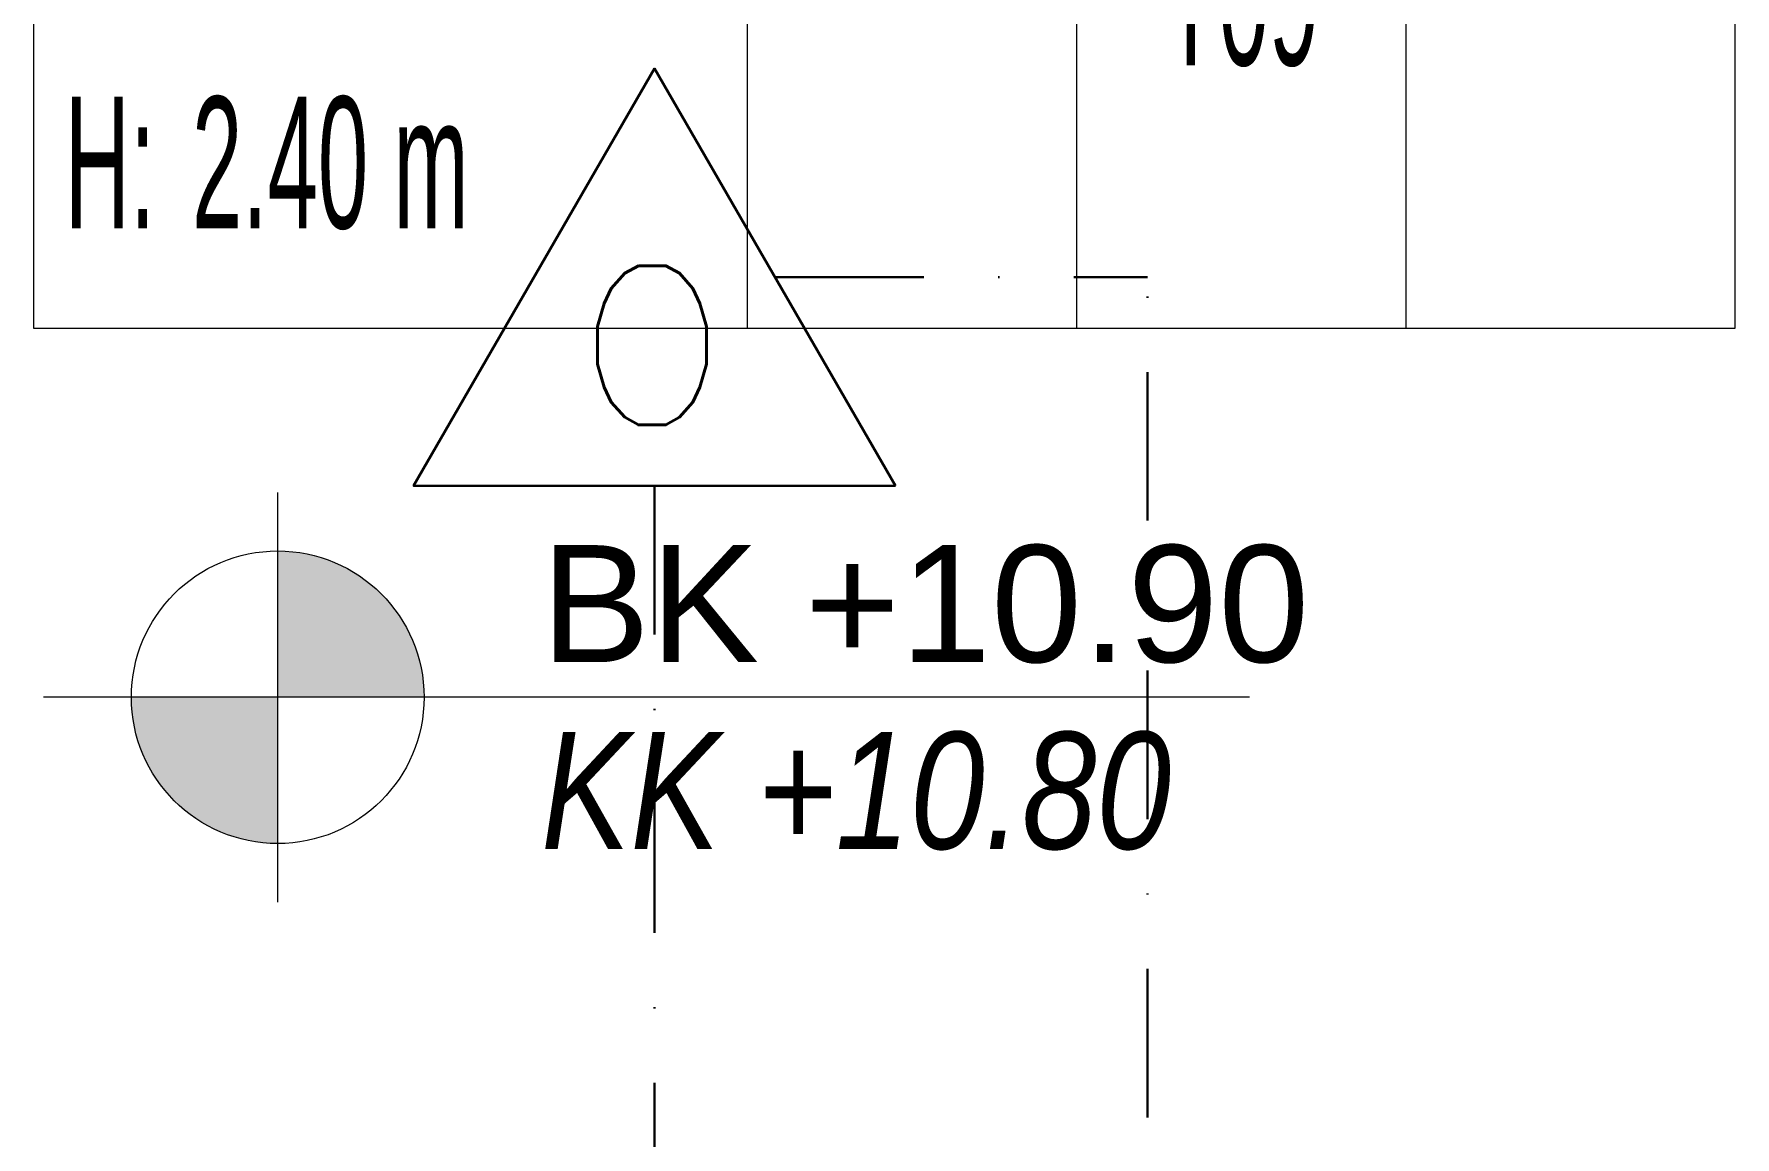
# Model space of a CAD drawing. Extents: x -3709 to 34975, y -230 to 8245.
# Drawn here: x 24488.7 to 24634, y 3634.2 to 3728.5 of the extents above; entities that cross this region are included whole.
import ezdxf
from ezdxf.enums import TextEntityAlignment as Align

# ---------------------------------------------------------------- set-up
doc = ezdxf.new("R2010")
doc.units = 0
doc.linetypes.add('DASHDOT', pattern=[25.4, 12.7, -6.35, 0, -6.35])
doc.layers.get('0').update_dxf_attribs({"color": 9, "lineweight": 9})
for name, color, linetype, lineweight in [('21', 9, 'Continuous', 9), ('21_MAHAL', 9, 'Continuous', 9), ('E-KABLO', 7, 'Continuous', 30), ('E-OPTİK DUMAN DEDEKTÖRÜ', 7, 'Continuous', 30)]:
    doc.layers.add(name, color=color, linetype=linetype, lineweight=lineweight)
doc.styles.add('Arial', font='arial.ttf', dxfattribs={"height": 2.5})
doc.styles.add('E-YAZI', font='txttw.shx')
doc.styles.add('MuuM_TEXT-ITALIC', font='ARIALNI.TTF')
doc.styles.add('MuuM_TEXT-STANDART', font='ARIALN.TTF')

# ---------------------------------------------------------------- blocks, each defined once
blk = doc.blocks.new('0_elevationtarget-p-bk')
h = blk.add_hatch(color=254)
h.paths.add_polyline_path([(2.5, 0, 0.414214), (0, 2.5), (0, 0)])
h.paths.add_polyline_path([(0, 0), (-2.5, 0, 0.414214), (0, -2.5)])
blk.add_line((0, -3.5), (0, 3.5))
blk.add_lwpolyline([(16.605, 0), (-4, 0)])
blk.add_circle((0, 0), 2.5)
at = {"style": 'Arial'}
blk.add_attdef('BITMISKOT', text='', height=2, dxfattribs=at).set_placement((4.5, 0), align=Align.BOTTOM_LEFT)
at = {"style": 'MuuM_TEXT-ITALIC'}
blk.add_attdef('FINISHINGFLOORLEVEL', text='', height=2, dxfattribs=at).set_placement((4.5, -0.592), align=Align.TOP_LEFT)
blk = doc.blocks.new('0_roomno2')
blk.add_lwpolyline([(19.375, -10.5), (0, -10.5), (0, 0), (19.375, 0)], close=True)
for points in [[(0, -3), (19.375, -3)], [(8.125, -3), (8.125, -10.5)], [(11.875, -3), (11.875, -10.5)], [(15.625, -3), (15.625, -10.5)], [(0, -6.75), (8.125, -6.75)]]:
    blk.add_lwpolyline(points)
at = {"style": 'MuuM_TEXT-STANDART', "width": 0.6}
blk.add_text('H:', height=1.5, dxfattribs=at).set_placement((0.35, -8.608), align=Align.MIDDLE_LEFT)
at = {"style": 'Arial'}
blk.add_attdef('ODANO', (0, 1.17), '', height=2, dxfattribs=at)
blk.add_attdef('MEKANADI', text='', height=2, dxfattribs=at).set_placement((0.35, -3), align=Align.BOTTOM_LEFT)
at = {"style": 'MuuM_TEXT-STANDART', "width": 0.6}
for tag, p in [('YER01', (10, -4.5)), ('TAVAN01', (13.75, -4.5)), ('DUVAR01', (17.5, -4.5)), ('YER02', (10, -6.75)), ('TAVAN02', (13.75, -6.75)), ('DUVAR02', (17.5, -6.75)), ('YER03', (10, -9)), ('TAVAN03', (13.75, -9)), ('DUVAR03', (17.5, -9))]:
    blk.add_attdef(tag, text='', height=1.5, dxfattribs=at).set_placement(p, align=Align.MIDDLE_CENTER)
for tag, p in [('M2', (0.35, -4.875)), ('TEMIZTAVANYUKSEKLIGI', (1.8, -8.608))]:
    blk.add_attdef(tag, text='', height=1.5, dxfattribs=at).set_placement(p, align=Align.MIDDLE_LEFT)
blk = doc.blocks.new('100_OPTİK DUMAN DEDEKTÖRÜ 085')
at = {"layer": 'E-OPTİK DUMAN DEDEKTÖRÜ', "color": 4}
blk.add_lwpolyline([(2.059, 0), (0, 3.566), (-2.059, 0)], close=True, dxfattribs=at)
at = {"layer": 'E-OPTİK DUMAN DEDEKTÖRÜ', "color": 3, "style": 'E-YAZI'}
blk.add_text('O', height=1.36, dxfattribs=at).set_placement((-0.022, 1.201), align=Align.MIDDLE)

msp = doc.modelspace()

# ---------------------------------------------------------------- linework, layer by layer
at = {"layer": 'E-KABLO', "color": 6, "linetype": 'DASHDOT'}
for p, q in [((24552.03, 3707.7), (24583.84, 3707.7)), ((24583.84, 3100.4), (24583.84, 3707.7)), ((24541.73, 3689.87), (24541.73, 3443.8))]:
    msp.add_line(p, q, dxfattribs=at)

# ---------------------------------------------------------------- block references
at = {"layer": '21', "xscale": 5, "yscale": 5, "zscale": 5}
msp.add_blockref('0_elevationtarget-p-bk', (24509.53, 3671.81), dxfattribs=at).add_auto_attribs({'BITMISKOT': 'BK +10.90', 'FINISHINGFLOORLEVEL': 'KK +10.80'})
at = {"layer": '21_MAHAL'}
ref = msp.add_blockref('0_roomno2', (24488.71, 3782.06), dxfattribs=dict(at, xscale=7.5, yscale=7.5, zscale=7.5))
ref.add_attrib('ODANO', 'VW-M2-05', (24488.71, 3790.83), dxfattribs={"layer": '0', "height": 15, "style": 'Arial'})
ref.add_attrib('MEKANADI', 'YAN. GÜV. H.', dxfattribs={"layer": '0', "height": 15, "style": 'Arial'}).set_placement((24491.34, 3759.56), align=Align.BOTTOM_LEFT)
ref.add_attrib('M2', '#### m2', dxfattribs={"layer": '0', "height": 11.25, "style": 'MuuM_TEXT-STANDART', "width": 0.6}).set_placement((24491.34, 3745.49), align=Align.MIDDLE_LEFT)
ref.add_attrib('TEMIZTAVANYUKSEKLIGI', '2.40 m', dxfattribs={"layer": '0', "height": 11.25, "style": 'MuuM_TEXT-STANDART', "width": 0.6}).set_placement((24502.21, 3717.5), align=Align.MIDDLE_LEFT)
ref.add_attrib('YER01', 'Y04', dxfattribs={"layer": '0', "height": 11.25, "style": 'MuuM_TEXT-STANDART', "width": 0.6}).set_placement((24563.71, 3748.31), align=Align.MIDDLE_CENTER)
ref.add_attrib('TAVAN01', 'T08', dxfattribs={"layer": '0', "height": 11.25, "style": 'MuuM_TEXT-STANDART', "width": 0.6}).set_placement((24591.84, 3748.31), align=Align.MIDDLE_CENTER)
ref.add_attrib('DUVAR01', 'D07A', dxfattribs={"layer": '0', "height": 11.25, "style": 'MuuM_TEXT-STANDART', "width": 0.6}).set_placement((24619.96, 3748.31), align=Align.MIDDLE_CENTER)
ref.add_attrib('TAVAN02', 'T09', dxfattribs={"layer": '0', "height": 11.25, "style": 'MuuM_TEXT-STANDART', "width": 0.6}).set_placement((24591.84, 3731.43), align=Align.MIDDLE_CENTER)
at = {"layer": 'E-OPTİK DUMAN DEDEKTÖRÜ', "xscale": 10, "yscale": 10, "zscale": 10}
msp.add_blockref('100_OPTİK DUMAN DEDEKTÖRÜ 085', (24541.73, 3689.87), dxfattribs=at)

doc.saveas('drawing.dxf')
